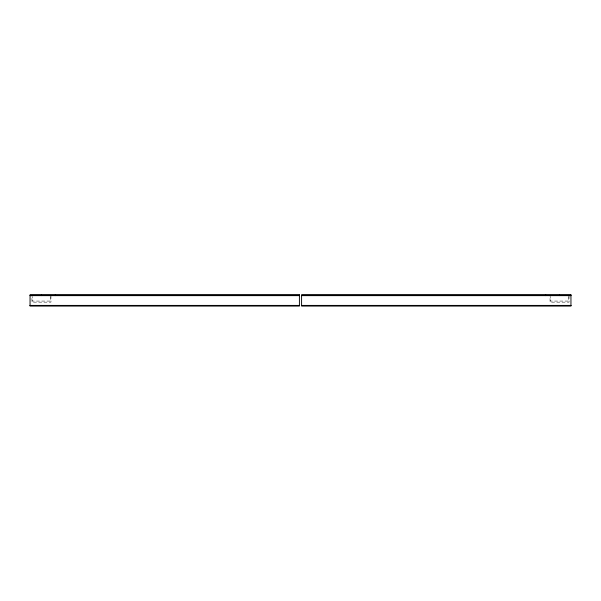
<?xml version="1.0" encoding="UTF-8"?>
<svg xmlns="http://www.w3.org/2000/svg" width="601" height="601" viewBox="0 0 601 601"><rect width="100%" height="100%" fill="white"/><g stroke="black" fill="none" stroke-linecap="round" stroke-linejoin="round"><path stroke-width="0.45" stroke-dasharray="3 2.25" d="M569.049 295.639L569.049 302.153L550.043 302.153L550.043 295.639M568.779 296.541L568.779 301.071L550.313 301.071L550.313 296.541M50.957 295.639L50.957 302.153L31.951 302.153L31.951 295.639M50.687 296.541L50.687 301.071L32.221 301.071L32.221 296.541"/><path stroke-width="0.9" d="M30.05 295.099L299.411 295.099M301.589 295.099L570.95 295.099M30.05 295.639L299.411 295.639M301.589 295.639L570.95 295.639M30.05 305.413L299.411 305.413M301.589 305.413L570.95 305.413M30.05 305.526L299.411 305.526M301.589 305.526L570.95 305.526M559.546 295.099L559.546 295.639M545.798 295.099L545.798 295.639M55.202 295.099L55.202 295.639M41.454 295.099L41.454 295.639M299.411 294.933L30.05 294.933L30.05 306.067L299.411 306.067L299.411 294.933M570.95 294.933L301.589 294.933L301.589 306.067L570.95 306.067L570.95 294.933"/></g></svg>
